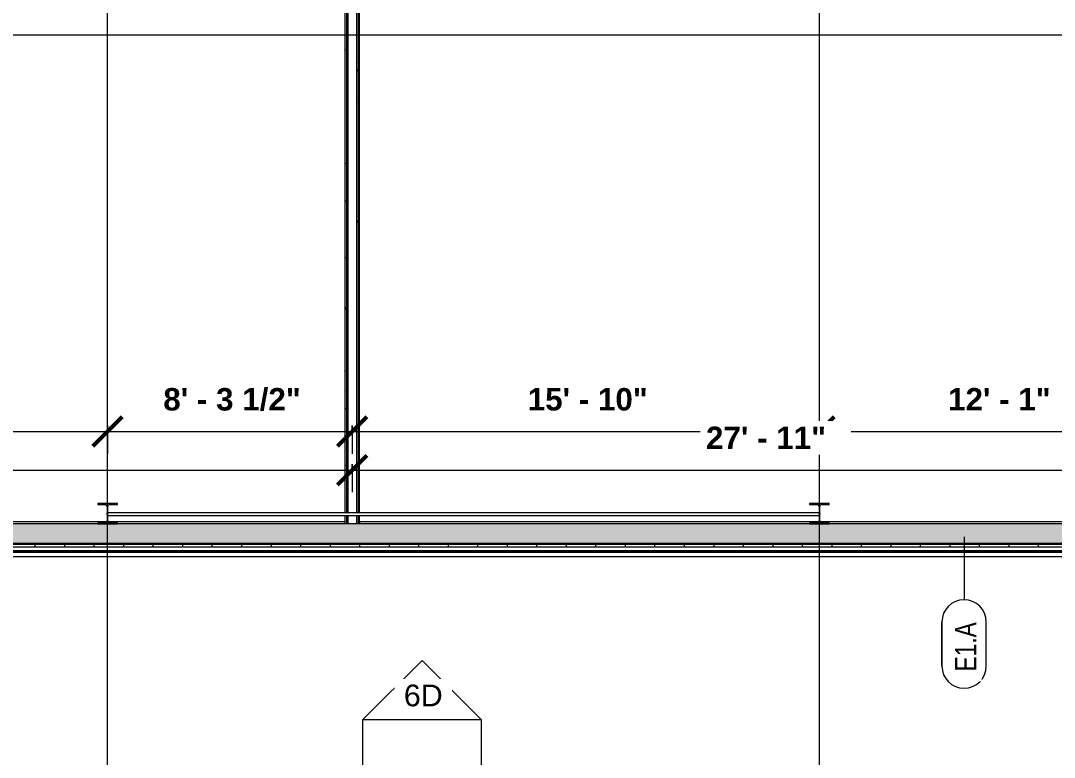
# Model space of a CAD drawing. Header units: inches. Extents: x 23906 to 26777, y -23220 to -20467.
# Drawn here: x 24498.1 to 24918.4, y -22882.3 to -22582.7 of the extents above; entities that cross this region are included whole.
import ezdxf

# ---------------------------------------------------------------- set-up
doc = ezdxf.new("R2010")
doc.units = ezdxf.units.IN
doc.header["$MEASUREMENT"] = 0
doc.linetypes.add('Grid Line 1_2_', pattern=[0.875, 0.5, -0.125, 0.125, -0.125])
for name, color, linetype, lineweight in [('A-ANNO-DIMS', 211, 'Continuous', 9), ('A-ANNO-DIMS-96', 211, 'Continuous', 9), ('A-WALL', 113, 'Continuous', 20), ('A-WALL-IDEN', 211, 'Continuous', 9), ('A-WALL-PATT', 111, 'Continuous', 50), ('G-ANNO-SYMB', 111, 'Continuous', 9), ('I-WALL', 2, 'Continuous', 20), ('L-SITE-WALL', 31, 'Continuous', 20), ('S-BEAM', 12, 'Continuous', 20), ('S-COLS', 52, 'Continuous', 20), ('S-GRID', 1, 'Continuous', 9)]:
    doc.layers.add(name, color=color, linetype=linetype, lineweight=lineweight)
doc.styles.add('Arial_1', font='arial.ttf', dxfattribs={"height": 8.851796})
doc.styles.add('Arial_B', font='arialbd.ttf', dxfattribs={"height": 9.132806})
doc.styles.add('Century Gothic_1', font='GOTHIC.TTF', dxfattribs={"width": 0.8, "height": 8.622671})
doc.dimstyles.new('OD_Dimension_2', dxfattribs={"dimscale": 12, "dimtxt": 9, "dimasz": 1, "dimexe": 0.75, "dimexo": 0.5, "dimgap": 0.5, "dimtad": 1, "dimdec": 4, "dimrnd": 0.0625, "dimzin": 3, "dimdsep": 46, "dimlunit": 4, "dimtxsty": 'Arial_B', "dimblk1": 'OBLIQUE', "dimblk2": 'OBLIQUE', "dimsah": 1, "dimcen": 0.09, "dimdle": 0.75, "dimazin": 0, "dimtfac": 1, "dimtdec": 4, "dimtix": 1, "dimtmove": 0, "dimatfit": 3, "dimfxl": 1, "dimtvp": 1, "dimtfill": 1, "dimfrac": 2, "dimtolj": 1, "dimtzin": 0, "dimlwd": 13, "dimlwe": 13, "dimarcsym": 2})
doc.dimstyles.new('OD_Dimension_3', dxfattribs={"dimscale": 12, "dimtxt": 9, "dimasz": 1, "dimexe": 0.75, "dimexo": 0.5, "dimgap": 0.5, "dimtad": 1, "dimdec": 4, "dimrnd": 0.0625, "dimzin": 3, "dimdsep": 46, "dimlunit": 4, "dimtxsty": 'Arial_B', "dimblk1": 'OBLIQUE', "dimblk2": 'OBLIQUE', "dimsah": 1, "dimcen": 0.09, "dimdle": 0.75, "dimazin": 0, "dimtfac": 1, "dimtdec": 4, "dimtix": 1, "dimtmove": 0, "dimatfit": 3, "dimfxl": 1, "dimtvp": 1, "dimtfill": 1, "dimfrac": 2, "dimtolj": 1, "dimtzin": 0, "dimlwd": 13, "dimlwe": 13, "dimarcsym": 2})
doc.dimstyles.new('OD_Dimension_4', dxfattribs={"dimscale": 12, "dimtxt": 9, "dimasz": 1, "dimexe": 0.75, "dimexo": 0.5, "dimgap": 0.5, "dimtad": 1, "dimdec": 4, "dimrnd": 0.0625, "dimzin": 3, "dimdsep": 46, "dimlunit": 4, "dimtxsty": 'Arial_B', "dimblk1": 'OBLIQUE', "dimblk2": 'OBLIQUE', "dimsah": 1, "dimcen": 0.09, "dimdle": 0.75, "dimazin": 0, "dimtfac": 1, "dimtdec": 4, "dimtix": 1, "dimtmove": 0, "dimatfit": 3, "dimfxl": 1, "dimtvp": 1, "dimtfill": 1, "dimfrac": 2, "dimtolj": 1, "dimtzin": 0, "dimlwd": 13, "dimlwe": 13, "dimarcsym": 2})
pattern_1 = [(0, (0, 0), (30.72, 7.68), [1.267, -21.773, 1.267, -21.773, -122.88]), (0, (0, 0), (30.72, 7.68), [-46.08, 1.267, -44.813, 1.267, -21.773, -53.76]), (0, (0, 0), (30.72, 7.68), [-115.2, 1.267, -14.093, 1.267, -37.133]), (120, (11.52, 3.84), (-22.0110751, 22.7643004), [1.267, -21.773, 1.267, -21.773, -122.88]), (120, (11.52, 3.84), (-22.0110751, 22.7643004), [-46.08, 1.267, -44.813, 1.267, -21.773, -53.76]), (120, (11.52, 3.84), (-22.0110751, 22.7643004), [-115.2, 1.267, -14.093, 1.267, -37.133]), (240, (15.36, 19.2), (-8.7089249, -30.4443004), [1.267, -21.773, 1.267, -21.773, -122.88]), (240, (15.36, 19.2), (-8.7089249, -30.4443004), [-46.08, 1.267, -44.813, 1.267, -21.773, -53.76]), (240, (15.36, 19.2), (-8.7089249, -30.4443004), [-115.2, 1.267, -14.093, 1.267, -37.133])]

# ---------------------------------------------------------------- blocks, each defined once
blk = doc.blocks.new('Struct_Xcel_Sports Complex_rvt-1-Enlarged First Floor Plan _East_')
at = {"layer": 'L-SITE-WALL', "color": 43, "lineweight": 13}
blk.add_line((25074.08, -22798.8), (24243.77, -22798.8), dxfattribs=at)
blk = doc.blocks.new('W-Wide Flange-Column - B2_E-V1-Enlarged First Floor Plan _East_')
at = {"layer": 'S-COLS', "lineweight": 9}
h = blk.add_hatch(dxfattribs=at)
h.set_pattern_fill('FP_2', color=8, style=0, pattern_type=2)
h.set_pattern_definition([(225, (24822.89, -22783.178), (9.503515, -9.503515), []), (225, (24822.89, -22797.578), (9.503515, -9.503515), [])])
h.paths.add_polyline_path([(-4, 4.13), (-4, 3.69), (-0.84, 3.69), (-0.35, 3.49), (-0.14, 3), (-0.11, 0.65), (0.04, 0.73), (0.14, 0.73), (0.14, 3), (0.35, 3.49), (0.84, 3.69), (4, 3.69), (4, 4.13), (0.76, 4.13)], flags=0)
h.paths.add_polyline_path([(-0.14, -0.15), (-0.14, -3), (-0.35, -3.49), (-0.84, -3.69), (-4, -3.69), (-4, -4.12), (4, -4.12), (4, -3.69), (0.84, -3.69), (0.35, -3.49), (0.14, -3), (0.13, -0.27), (-0.06, -0.23)], flags=0)
at = {"layer": 'S-COLS', "color": 7}
for p, q in [((4, 4.13), (-4, 4.13)), ((-4, 4.13), (-4, 3.69)), ((-4, 3.69), (-0.84, 3.69)), ((-0.14, 3), (-0.14, 0.62)), ((0.14, 0.73), (0.14, 3)), ((0.84, 3.69), (4, 3.69)), ((4, 3.69), (4, 4.13)), ((-0.84, -3.69), (-4, -3.69)), ((-4, -3.69), (-4, -4.12)), ((-4, -4.12), (4, -4.12)), ((-0.14, -0.15), (-0.14, -3)), ((0.14, -3), (0.14, -0.27)), ((4, -3.69), (0.84, -3.69)), ((4, -4.12), (4, -3.69))]:
    blk.add_line(p, q, dxfattribs=at)
for centre, start, end in [((-0.84, 3), 0, 90), ((0.84, 3), 90, 180), ((-0.84, -3), 270, 0), ((0.84, -3), 180, 270)]:
    blk.add_arc(centre, 0.691, start, end, dxfattribs=at)
blk = doc.blocks.new('W-Wide Flange-Column - B2_E-V7-Enlarged First Floor Plan _East_')
at = {"layer": 'S-COLS', "lineweight": 9}
h = blk.add_hatch(dxfattribs=at)
h.set_pattern_fill('FP_12', color=8, style=0, pattern_type=2)
h.set_pattern_definition([(225, (24533.39, -22783.178), (9.503515, -9.503515), []), (225, (24533.39, -22797.578), (9.503515, -9.503515), [])])
h.paths.add_polyline_path([(-4, 4.13), (-4, 3.69), (-0.84, 3.69), (-0.35, 3.49), (-0.14, 3), (-0.11, 0.73), (0.09, 0.7), (0.14, 0.7), (0.14, 3), (0.35, 3.49), (0.84, 3.69), (4, 3.69), (4, 4.13), (-2.29, 4.13)], flags=0)
h.paths.add_polyline_path([(0.14, -0.17), (-0.01, -0.27), (-0.14, -0.27), (-0.14, -3), (-0.35, -3.49), (-0.84, -3.69), (-4, -3.69), (-4, -4.12), (4, -4.12), (4, -3.69), (0.84, -3.69), (0.35, -3.49), (0.14, -3), (0.14, -0.18)], flags=0)
at = {"layer": 'S-COLS', "color": 7}
for p, q in [((4, 4.13), (-4, 4.13)), ((-4, 4.13), (-4, 3.69)), ((-4, 3.69), (-0.84, 3.69)), ((-0.14, 3), (-0.14, 0.73)), ((0.14, 0.64), (0.14, 3)), ((0.84, 3.69), (4, 3.69)), ((4, 3.69), (4, 4.13)), ((-0.84, -3.69), (-4, -3.69)), ((-4, -3.69), (-4, -4.12)), ((-4, -4.12), (4, -4.12)), ((-0.14, -0.27), (-0.14, -3)), ((0.14, -3), (0.14, -0.17)), ((4, -3.69), (0.84, -3.69)), ((4, -4.12), (4, -3.69))]:
    blk.add_line(p, q, dxfattribs=at)
for centre, start, end in [((-0.84, 3), 0, 90), ((0.84, 3), 90, 180), ((-0.84, -3), 270, 0), ((0.84, -3), 180, 270)]:
    blk.add_arc(centre, 0.691, start, end, dxfattribs=at)
blk = doc.blocks.new('Round Bar - 1_-1264636-Enlarged First Floor Plan _East_')
at = {"layer": 'S-BEAM', "color": 43, "lineweight": 13}
for p, q in [((24678.9, -22782.91), (24533.34, -22782.91)), ((24533.34, -22783.91), (24678.9, -22783.91))]:
    blk.add_line(p, q, dxfattribs=at)
for start_param, end_param in [(0, 3.141593), (3.141593, 6.283185)]:
    blk.add_ellipse((24533.34, -22783.41), major_axis=(0, 0.5), ratio=0.440323, start_param=start_param, end_param=end_param, dxfattribs=at)
blk = doc.blocks.new('Round Bar - 1_-1264677-Enlarged First Floor Plan _East_')
at = {"layer": 'S-BEAM', "color": 43, "lineweight": 13}
for p, q in [((24677.32, -22783.91), (24822.91, -22783.91)), ((24822.91, -22782.91), (24677.33, -22782.91))]:
    blk.add_line(p, q, dxfattribs=at)
for start_param, end_param in [(0, 3.141593), (3.141593, 6.283185)]:
    blk.add_ellipse((24822.91, -22783.41), major_axis=(0, 0.5), ratio=0.440323, start_param=start_param, end_param=end_param, dxfattribs=at)
blk = doc.blocks.new('Elevation - Detail Number-93309-Enlarged First Floor Plan _East_')
at = {"layer": 'G-ANNO-SYMB'}
for p, q in [((-0.25, -0.25), (-0.25, 0.25)), ((-0.25, 0.25), (0.25, 0.25)), ((0.25, 0.25), (0.25, -0.25)), ((0.25, -0.25), (-0.25, -0.25))]:
    blk.add_line(p, q, dxfattribs=at)
blk = doc.blocks.new('Elevation - Detail Number-93036-Enlarged First Floor Plan _East_')
at = {"layer": 'G-ANNO-SYMB'}
for p, q in [((0, 0.25), (-0.25, 0)), ((0.25, 0), (0, 0.25)), ((-0.25, 0), (0.25, 0))]:
    blk.add_line(p, q, dxfattribs=at)
blk = doc.blocks.new('Wall Tag - 1_4_-1369832-Enlarged First Floor Plan _East_')
at = {"layer": 'A-WALL-IDEN', "color": 153}
for p, q in [((-0.0822, 0.0968), (0.1053, 0.0968)), ((0.1053, 0.0968), (-0.0822, 0.0968)), ((-0.0822, -0.0907), (0.1053, -0.0907)), ((-0.0822, -0.0907), (0.1053, -0.0907))]:
    blk.add_line(p, q, dxfattribs=at)
for centre, start, end in [((-0.0822, 0.0031), 90, 270), ((-0.0822, 0.0031), 90, 270), ((0.1053, 0.0031), 270, 90), ((0.1053, 0.0031), 270, 90)]:
    blk.add_arc(centre, 0.0937, start, end, dxfattribs=at)
blk = doc.blocks.new('DIMBLOCK13-Enlarged First Floor Plan _East_')
at = {"layer": 'A-ANNO-DIMS-96', "lineweight": 50}
for p, q in [((24243.89, -22749.82), (24249.89, -22743.82)), ((24533.39, -22749.82), (24539.39, -22743.82)), ((24243.89, -22749.82), (24237.89, -22755.82)), ((24533.39, -22749.82), (24527.39, -22755.82))]:
    blk.add_line(p, q, dxfattribs=at)
at = {"layer": 'A-ANNO-DIMS-96', "lineweight": 13}
for p, q in [((24243.89, -22747.34), (24243.89, -22758.82)), ((24243.89, -22749.82), (24243.89, -22747.34)), ((24243.89, -22749.82), (24533.39, -22749.82)), ((24533.39, -22747.34), (24533.39, -22758.82)), ((24533.39, -22749.82), (24533.39, -22747.34))]:
    blk.add_line(p, q, dxfattribs=at)
at = {"layer": 'A-ANNO-DIMS-96', "color": 0, "lineweight": 13, "insert": (24358.14, -22732.12), "char_height": 9.1328, "width": 73.2, "attachment_point": 1, "line_spacing_factor": 0.938532, "style": 'Arial_B', "bg_fill": 3, "box_fill_scale": 1.25, "bg_fill_color": 0, "bg_fill_transparency": 0}
blk.add_mtext('24\' - 1 1/2"', dxfattribs=at)
blk = doc.blocks.new('_Oblique')
at = {"color": 0, "linetype": 'ByBlock', "lineweight": -2}
blk.add_line((-0.5, -0.5), (0.5, 0.5), dxfattribs=at)
blk = doc.blocks.new('DIMBLOCK14-Enlarged First Floor Plan _East_')
at = {"layer": 'A-ANNO-DIMS-96', "lineweight": 50}
for p, q in [((24533.39, -22749.82), (24539.39, -22743.82)), ((24632.89, -22749.82), (24638.89, -22743.82)), ((24533.39, -22749.82), (24527.39, -22755.82)), ((24632.89, -22749.82), (24626.89, -22755.82))]:
    blk.add_line(p, q, dxfattribs=at)
at = {"layer": 'A-ANNO-DIMS-96', "lineweight": 13}
for p, q in [((24533.39, -22747.34), (24533.39, -22758.82)), ((24533.39, -22749.82), (24533.39, -22747.34)), ((24533.39, -22749.82), (24632.89, -22749.82)), ((24632.89, -22747.34), (24632.89, -22758.82)), ((24632.89, -22749.82), (24632.89, -22747.34))]:
    blk.add_line(p, q, dxfattribs=at)
at = {"layer": 'A-ANNO-DIMS-96', "color": 0, "lineweight": 13, "insert": (24556.07, -22732.12), "char_height": 9.1328, "width": 64.9714, "attachment_point": 1, "line_spacing_factor": 0.938532, "style": 'Arial_B', "bg_fill": 3, "box_fill_scale": 1.25, "bg_fill_color": 0, "bg_fill_transparency": 0}
blk.add_mtext('8\' - 3 1/2"', dxfattribs=at)
blk = doc.blocks.new('DIMBLOCK15-Enlarged First Floor Plan _East_')
at = {"layer": 'A-ANNO-DIMS-96', "lineweight": 50}
for p, q in [((24632.89, -22749.82), (24638.89, -22743.82)), ((24822.89, -22749.82), (24828.89, -22743.82)), ((24632.89, -22749.82), (24626.89, -22755.82)), ((24822.89, -22749.82), (24816.89, -22755.82))]:
    blk.add_line(p, q, dxfattribs=at)
at = {"layer": 'A-ANNO-DIMS-96', "lineweight": 13}
for p, q in [((24632.89, -22747.34), (24632.89, -22758.82)), ((24632.89, -22749.82), (24632.89, -22747.34)), ((24632.89, -22749.82), (24822.89, -22749.82)), ((24822.89, -22747.34), (24822.89, -22758.82)), ((24822.89, -22749.82), (24822.89, -22747.34))]:
    blk.add_line(p, q, dxfattribs=at)
at = {"layer": 'A-ANNO-DIMS-96', "color": 0, "lineweight": 13, "insert": (24704.25, -22732.12), "char_height": 9.133, "width": 56.7429, "attachment_point": 1, "line_spacing_factor": 0.938532, "style": 'Arial_B', "bg_fill": 3, "box_fill_scale": 1.25, "bg_fill_color": 0, "bg_fill_transparency": 0}
blk.add_mtext('15\' - 10"', dxfattribs=at)
blk = doc.blocks.new('DIMBLOCK16-Enlarged First Floor Plan _East_')
at = {"layer": 'A-ANNO-DIMS-96', "lineweight": 50}
for p, q in [((24822.89, -22749.82), (24828.89, -22743.82)), ((24967.89, -22749.82), (24973.89, -22743.82)), ((24822.89, -22749.82), (24816.89, -22755.82)), ((24967.89, -22749.82), (24961.89, -22755.82))]:
    blk.add_line(p, q, dxfattribs=at)
at = {"layer": 'A-ANNO-DIMS-96', "lineweight": 13}
for p, q in [((24822.89, -22747.34), (24822.89, -22758.82)), ((24822.89, -22749.82), (24822.89, -22747.34)), ((24822.89, -22749.82), (24967.89, -22749.82)), ((24967.89, -22747.34), (24967.89, -22758.82)), ((24967.89, -22749.82), (24967.89, -22747.34))]:
    blk.add_line(p, q, dxfattribs=at)
at = {"layer": 'A-ANNO-DIMS-96', "color": 0, "lineweight": 13, "insert": (24875.18, -22732.12), "char_height": 9.133, "width": 48.5143, "attachment_point": 1, "line_spacing_factor": 0.938532, "style": 'Arial_B', "bg_fill": 3, "box_fill_scale": 1.25, "bg_fill_color": 0, "bg_fill_transparency": 0}
blk.add_mtext('12\' - 1"', dxfattribs=at)
blk = doc.blocks.new('DIMBLOCK45-Enlarged First Floor Plan _East_')
at = {"layer": 'A-ANNO-DIMS-96', "lineweight": 50}
for p, q in [((24243.89, -22765.51), (24249.89, -22759.51)), ((24632.89, -22765.51), (24638.89, -22759.51)), ((24243.89, -22765.51), (24237.89, -22771.51)), ((24632.89, -22765.51), (24626.89, -22771.51))]:
    blk.add_line(p, q, dxfattribs=at)
at = {"layer": 'A-ANNO-DIMS-96', "lineweight": 13}
for p, q in [((24243.89, -22763.03), (24243.89, -22774.51)), ((24243.89, -22765.51), (24243.89, -22763.03)), ((24632.89, -22763.03), (24632.89, -22774.51)), ((24632.89, -22765.51), (24632.89, -22763.03)), ((24234.89, -22765.51), (24632.89, -22765.51))]:
    blk.add_line(p, q, dxfattribs=at)
at = {"layer": 'A-ANNO-DIMS-96', "color": 0, "lineweight": 13, "insert": (24418.18, -22747.81), "char_height": 9.133, "width": 48.5143, "attachment_point": 1, "line_spacing_factor": 0.938532, "style": 'Arial_B', "bg_fill": 3, "box_fill_scale": 1.25, "bg_fill_color": 0, "bg_fill_transparency": 0}
blk.add_mtext('32\' - 5"', dxfattribs=at)
blk = doc.blocks.new('DIMBLOCK46-Enlarged First Floor Plan _East_')
at = {"layer": 'A-ANNO-DIMS-96', "lineweight": 50}
for p, q in [((24632.89, -22765.51), (24638.89, -22759.51)), ((24967.89, -22765.51), (24973.89, -22759.51)), ((24632.89, -22765.51), (24626.89, -22771.51)), ((24967.89, -22765.51), (24961.89, -22771.51))]:
    blk.add_line(p, q, dxfattribs=at)
at = {"layer": 'A-ANNO-DIMS-96', "lineweight": 13}
for p, q in [((24632.89, -22763.03), (24632.89, -22774.51)), ((24632.89, -22765.51), (24632.89, -22763.03)), ((24967.89, -22763.03), (24967.89, -22774.51)), ((24967.89, -22765.51), (24967.89, -22763.03)), ((24632.89, -22765.51), (24967.89, -22765.51))]:
    blk.add_line(p, q, dxfattribs=at)
at = {"layer": 'A-ANNO-DIMS-96', "color": 0, "lineweight": 13, "insert": (24776.75, -22747.81), "char_height": 9.133, "width": 56.7429, "attachment_point": 1, "line_spacing_factor": 0.938532, "style": 'Arial_B', "bg_fill": 3, "box_fill_scale": 1.25, "bg_fill_color": 0, "bg_fill_transparency": 0}
blk.add_mtext('27\' - 11"', dxfattribs=at)

msp = doc.modelspace()

# ---------------------------------------------------------------- hatches: boundary and pattern name
at = {"layer": 'A-WALL-PATT', "lineweight": 9}
h = msp.add_hatch(dxfattribs=at)
h.set_pattern_fill('FP_8', color=8, style=0, pattern_type=2)
h.set_pattern_definition(pattern_1)
h.paths.add_polyline_path([(24629.89023, -22787.30281), (24630.51523, -22787.30281), (24630.51523, -22783.91219), (24629.89023, -22783.91219), (24629.89023, -22786.55281)], flags=0)
h.paths.add_polyline_path([(24630.51523, -22782.91219), (24630.51523, -22370.17781), (24635.26523, -22370.17781), (24635.26523, -22369.55281), (24629.89023, -22369.55281), (24629.89569, -22782.91219)], flags=0)
h = msp.add_hatch(dxfattribs=at)
h.set_pattern_fill('FP_8', color=8, style=0, pattern_type=2)
h.set_pattern_definition(pattern_1)
h.paths.add_polyline_path([(24630.51523, -22787.30281), (24631.14023, -22787.30281), (24631.14023, -22783.91219), (24630.51523, -22783.91219), (24630.51523, -22786.55281)], flags=0)
h.paths.add_polyline_path([(24631.14023, -22782.91219), (24631.14023, -22370.80281), (24634.64023, -22370.80281), (24634.64023, -22370.17781), (24630.51523, -22370.17781), (24630.5207, -22782.91219)], flags=0)
h = msp.add_hatch(dxfattribs=at)
h.set_pattern_fill('FP_8', color=8, style=0, pattern_type=2)
h.set_pattern_definition(pattern_1)
h.paths.add_polyline_path([(24634.64023, -22787.30281), (24635.26523, -22787.30281), (24635.26126, -22783.91219), (24634.64023, -22783.91219), (24634.64023, -22786.55281)], flags=0)
h.paths.add_polyline_path([(24635.26523, -22782.91219), (24635.26523, -22370.17781), (24634.64023, -22370.17781), (24634.64023, -22782.91219), (24635.25975, -22782.91219)], flags=0)
h = msp.add_hatch(dxfattribs=at)
h.set_pattern_fill('FP_8', color=8, style=0, pattern_type=2)
h.set_pattern_definition(pattern_1)
h.paths.add_polyline_path([(24635.26523, -22787.30281), (24635.89023, -22787.30281), (24635.88626, -22783.91219), (24635.26523, -22783.91219), (24635.26523, -22786.55281)], flags=0)
h.paths.add_polyline_path([(24635.89023, -22782.91219), (24635.89023, -22369.55281), (24635.26523, -22369.55281), (24635.26523, -22782.91219), (24635.88476, -22782.91219)], flags=0)
h = msp.add_hatch(dxfattribs=at)
h.set_pattern_fill('FP_9', color=8, style=0, pattern_type=2)
h.set_pattern_definition([(161.57, (0.48, 0.48), (-3.839953776, -1.544e-05), [0, -27.322, 3.034, 0]), (18.43, (-0.48, 0.48), (-3.839953776, 1.544e-05), [0, -27.322, 3.034, 0]), (108.43, (0.48, 0.48), (1.919622, -9.60052459), [9.106, -21.25]), (71.57, (-0.48, 0.48), (1.919622, 9.60052459), [9.106, -21.25])])
h.paths.add_polyline_path([(24244.76523, -22795.30281), (25073.07773, -22795.30281), (25073.07773, -22787.30281), (24244.76523, -22787.30281), (24244.76523, -22791.86858)], flags=0)
h = msp.add_hatch(dxfattribs=at)
h.set_pattern_fill('FP_10', color=8, style=0, pattern_type=2)
h.set_pattern_definition([(0, (0, 0), (15.36, 3.84), [1.267, -10.253, 1.267, -10.253, -61.44]), (0, (0, 0), (15.36, 3.84), [-23.04, 1.267, -21.773, 1.267, -10.253, -26.88]), (0, (0, 0), (15.36, 3.84), [-57.6, 1.267, -6.413, 1.267, -17.933]), (120, (5.76, 1.92), (-11.00553755, 11.3821502), [1.267, -10.253, 1.267, -10.253, -61.44]), (120, (5.76, 1.92), (-11.00553755, 11.3821502), [-23.04, 1.267, -21.773, 1.267, -10.253, -26.88]), (120, (5.76, 1.92), (-11.00553755, 11.3821502), [-57.6, 1.267, -6.413, 1.267, -17.933]), (240, (7.68, 9.6), (-4.35446245, -15.2221502), [1.267, -10.253, 1.267, -10.253, -61.44]), (240, (7.68, 9.6), (-4.35446245, -15.2221502), [-23.04, 1.267, -21.773, 1.267, -10.253, -26.88]), (240, (7.68, 9.6), (-4.35446245, -15.2221502), [-57.6, 1.267, -6.413, 1.267, -17.933])])
h.paths.add_polyline_path([(24244.76523, -22795.80281), (25073.07773, -22795.80281), (25073.07773, -22795.30281), (24244.76523, -22795.30281)], flags=0)
h = msp.add_hatch(dxfattribs=at)
h.set_pattern_fill('FP_11', color=8, style=0, pattern_type=2)
h.set_pattern_definition([(0, (0, 0), (0, 12), []), (90, (0, 0), (-12, 7e-16), [])])
h.paths.add_polyline_path([(24244.76523, -22796.80281), (25073.07773, -22796.80281), (25073.07773, -22795.80281), (24244.76523, -22795.80281)], flags=0)

# ---------------------------------------------------------------- linework, layer by layer
at = {"layer": 'A-WALL', "color": 7}
for p, q in [((24630.51523, -22370.17781), (24630.51523, -22782.91219)), ((24631.14023, -22370.80281), (24631.14023, -22782.91219)), ((24634.64023, -22370.80281), (24634.64023, -22782.91219)), ((24635.26523, -22370.17781), (24635.26523, -22782.91219)), ((24630.51523, -22783.91219), (24630.51523, -22787.30281)), ((24631.14023, -22783.91219), (24631.14023, -22787.30281)), ((24634.64023, -22783.91219), (24634.64023, -22787.30281)), ((24635.26523, -22783.91219), (24635.26523, -22787.30281)), ((24533.09036, -22786.55281), (24244.19009, -22786.55281)), ((24529.39023, -22787.30281), (24247.89023, -22787.30281)), ((24629.89023, -22786.55281), (24533.69009, -22786.55281)), ((24818.89023, -22787.30281), (24537.39023, -22787.30281)), ((24629.89023, -22786.55281), (24629.89023, -22787.30281)), ((24635.89023, -22786.55281), (24635.89023, -22787.30281)), ((24822.59036, -22786.55281), (24635.89023, -22786.55281)), ((24965.45273, -22786.55281), (24823.19009, -22786.55281)), ((25073.07773, -22787.30281), (24826.89023, -22787.30281)), ((25073.82773, -22796.80281), (24244.01523, -22796.80281)), ((25073.07773, -22795.30281), (24244.76523, -22795.30281)), ((25073.07773, -22795.80281), (24244.76523, -22795.80281)), ((25073.82773, -22798.30281), (24244.01523, -22798.30281)), ((24244.01523, -22798.61531), (25073.82773, -22798.61531))]:
    msp.add_line(p, q, dxfattribs=at)
at = {"layer": 'A-WALL-IDEN', "color": 153}
msp.add_line((24881.67721, -22792.58406), (24881.67721, -22818.22918), dxfattribs=at)
at = {"layer": 'G-ANNO-SYMB'}
msp.add_line((26490.38628, -22588.63029), (23915.42951, -22588.63029), dxfattribs=at)
at = {"layer": 'I-WALL', "color": 7}
for p, q in [((24629.89023, -22369.55281), (24629.89023, -22782.91219)), ((24635.89023, -22782.91219), (24635.89023, -22369.55281)), ((24629.89023, -22783.91219), (24629.89023, -22786.55281)), ((24635.89023, -22786.55281), (24635.89023, -22783.91219))]:
    msp.add_line(p, q, dxfattribs=at)
at = {"layer": 'L-SITE-WALL', "color": 43, "lineweight": 13}
for p, q in [((25232.8238, -22800.80281), (24207.10448, -22800.80281)), ((24243.76523, -22798.80281), (25074.07773, -22798.80281))]:
    msp.add_line(p, q, dxfattribs=at)
at = {"layer": 'S-GRID', "linetype": 'Grid Line 1_2_'}
for p, q in [((24533.39023, -23114.51771), (24533.39023, -20749.66023)), ((24822.89023, -23114.51771), (24822.89023, -20749.66023)), ((24533.39023, -23171.65854), (24533.39023, -20902.42781)), ((24822.89023, -23171.65854), (24822.89023, -20902.42781)), ((26486.39177, -22787.30281), (24012.51838, -22787.30281)), ((26583.90261, -22787.30281), (24110.3815, -22787.30281)), ((26438.39177, -22795.30281), (24060.51838, -22795.30281)), ((26535.90261, -22795.30281), (24198.02235, -22795.30281))]:
    msp.add_line(p, q, dxfattribs=at)

# ---------------------------------------------------------------- block references
at = {"layer": 'A-WALL-IDEN', "color": 153, "xscale": 95.99999999999994, "yscale": 95.99999999999994, "zscale": 95.99999999999994, "rotation": 89.99999999999991}
msp.add_blockref('Wall Tag - 1_4_-1369832-Enlarged First Floor Plan _East_', (24881.97092, -22837.33386), dxfattribs=at)
at = {"layer": 'G-ANNO-SYMB', "xscale": 95.99999999999994, "yscale": 95.99999999999994, "zscale": 95.99999999999994}
for name, p in [('Elevation - Detail Number-93036-Enlarged First Floor Plan _East_', (24661.27307, -22866.90862)), ('Elevation - Detail Number-93309-Enlarged First Floor Plan _East_', (24661.27307, -22890.90862))]:
    msp.add_blockref(name, p, dxfattribs=at)
at = {"layer": 'S-BEAM', "color": 43, "lineweight": 13}
for name in ['Round Bar - 1_-1264636-Enlarged First Floor Plan _East_', 'Round Bar - 1_-1264677-Enlarged First Floor Plan _East_']:
    msp.add_blockref(name, (0, 0), dxfattribs=at)
at = {"layer": 'S-COLS', "color": 43, "lineweight": 13, "rotation": 180}
for name, p in [('W-Wide Flange-Column - B2_E-V7-Enlarged First Floor Plan _East_', (24533.39023, -22783.17781)), ('W-Wide Flange-Column - B2_E-V1-Enlarged First Floor Plan _East_', (24822.89023, -22783.17781))]:
    msp.add_blockref(name, p, dxfattribs=at)

# ---------------------------------------------------------------- next in the draw order: texts
at = {"layer": 'A-WALL-IDEN', "insert": (24878.03658, -22837.36272), "char_height": 8.622671, "width": 23.76, "attachment_point": 2, "rotation": 90, "line_spacing_factor": 0.984117, "style": 'Century Gothic_1', "bg_fill": 3, "box_fill_scale": 1.25, "bg_fill_color": 0, "bg_fill_transparency": 0}
msp.add_mtext('E1.A', dxfattribs=at)
at = {"layer": 'G-ANNO-SYMB', "insert": (24661.79106, -22852.6857), "char_height": 8.851796, "width": 18.792, "attachment_point": 2, "line_spacing_factor": 0.938532, "style": 'Arial_1', "bg_fill": 3, "box_fill_scale": 1.25, "bg_fill_color": 0, "bg_fill_transparency": 0}
msp.add_mtext('6D', dxfattribs=at)

# ---------------------------------------------------------------- next in the draw order: dimensions: what is measured, and where the dimension line sits
at = {"layer": 'A-ANNO-DIMS', "lineweight": 13}
dim = msp.add_linear_dim(base=(24533.39023, -22749.82475), p1=(24243.89023, -22741.33947), p2=(24533.39023, -22741.33947), dimstyle='OD_Dimension_2', override={"dimpost": '<>', "dimfxl": 289.5}, dxfattribs=at)
dim.commit()
dim.dimension.update_dxf_attribs({"geometry": 'DIMBLOCK13-Enlarged First Floor Plan _East_', "text_midpoint": (24388.64023, -22739.1026)})

# ---------------------------------------------------------------- next in the draw order: dimensions: what is measured, and where the dimension line sits
dim = msp.add_linear_dim(base=(24632.89023, -22749.82475), p1=(24533.39023, -22741.33947), p2=(24632.89023, -22741.33947), dimstyle='OD_Dimension_3', override={"dimpost": '<>', "dimfxl": 99.5}, dxfattribs=at)
dim.commit()
dim.dimension.update_dxf_attribs({"geometry": 'DIMBLOCK14-Enlarged First Floor Plan _East_', "text_midpoint": (24583.14023, -22739.09949)})

# ---------------------------------------------------------------- next in the draw order: dimensions: what is measured, and where the dimension line sits
dim = msp.add_linear_dim(base=(24822.89023, -22749.82475), p1=(24632.89023, -22741.33947), p2=(24822.89023, -22741.33947), dimstyle='OD_Dimension_2', override={"dimpost": '<>', "dimfxl": 190}, dxfattribs=at)
dim.commit()
dim.dimension.update_dxf_attribs({"geometry": 'DIMBLOCK15-Enlarged First Floor Plan _East_', "text_midpoint": (24727.89023, -22739.16178)})

# ---------------------------------------------------------------- next in the draw order: dimensions: what is measured, and where the dimension line sits
for base, p1, p2, dimstyle, override, picture, middle in [((24967.89023, -22749.82475), (24822.89023, -22741.33947), (24967.89023, -22741.33947), 'OD_Dimension_3', {"dimpost": '<>', "dimfxl": 145}, 'DIMBLOCK16-Enlarged First Floor Plan _East_', (24895.39023, -22739.23965)), ((24632.89023, -22765.51042), (24243.89023, -22757.02513), (24632.89023, -22757.02513), 'OD_Dimension_4', {"dimpost": '<>', "dimfxl": 389}, 'DIMBLOCK45-Enlarged First Floor Plan _East_', (24438.39023, -22754.84745))]:
    dim = msp.add_linear_dim(base=base, p1=p1, p2=p2, dimstyle=dimstyle, override=override, dxfattribs=at)
    dim.commit()
    dim.dimension.update_dxf_attribs({"geometry": picture, "text_midpoint": middle})

# ---------------------------------------------------------------- next in the draw order: dimensions: what is measured, and where the dimension line sits
dim = msp.add_linear_dim(base=(24967.89023, -22765.51042), p1=(24632.89023, -22757.02513), p2=(24967.89023, -22757.02513), dimstyle='OD_Dimension_4', override={"dimpost": '<>', "dimfxl": 335}, dxfattribs=at)
dim.commit()
dim.dimension.update_dxf_attribs({"geometry": 'DIMBLOCK46-Enlarged First Floor Plan _East_', "text_midpoint": (24800.39023, -22754.92532)})

# ---------------------------------------------------------------- next in the draw order: block references
at = {"lineweight": 5}
msp.add_blockref('Struct_Xcel_Sports Complex_rvt-1-Enlarged First Floor Plan _East_', (0, 0), dxfattribs=at)

doc.saveas('drawing.dxf')
